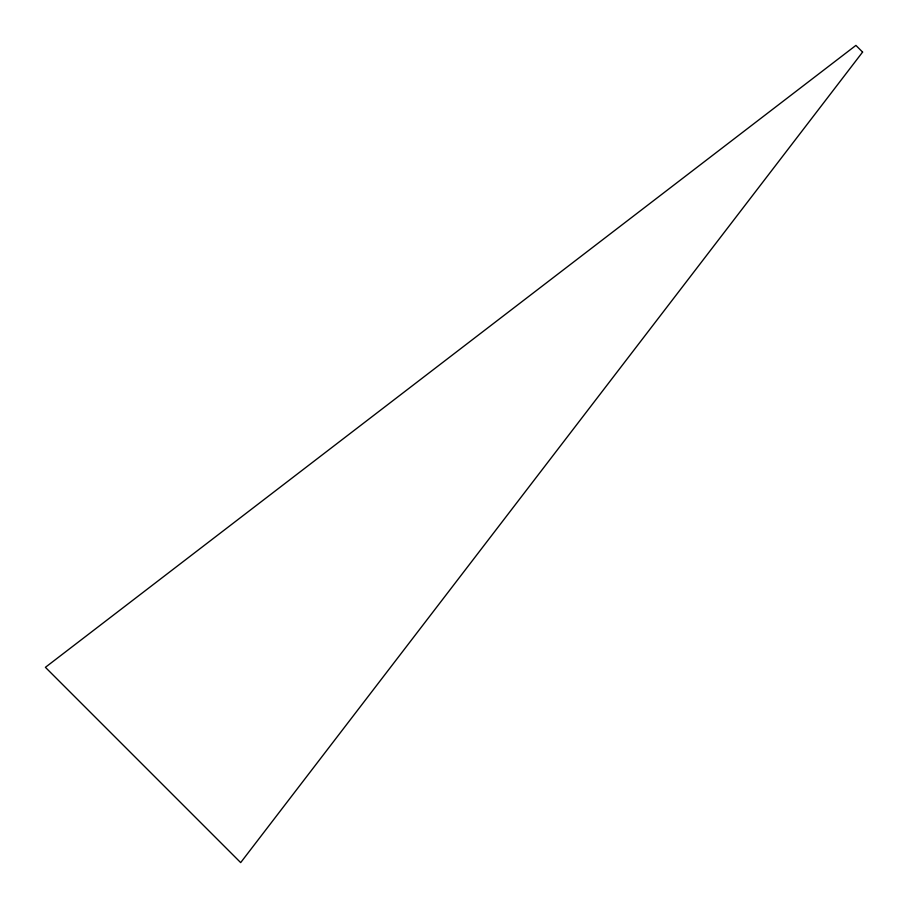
<?xml version="1.0" encoding="UTF-8"?>
<svg xmlns="http://www.w3.org/2000/svg" width="908" height="908" viewBox="0 0 908 908"><rect width="100%" height="100%" fill="white"/><g stroke="black" fill="none" stroke-linecap="round" stroke-linejoin="round"><path stroke-width="1.36" d="M862.6 52.085L240.677 862.6L45.4 667.323L855.915 45.4L862.6 52.085"/></g></svg>
